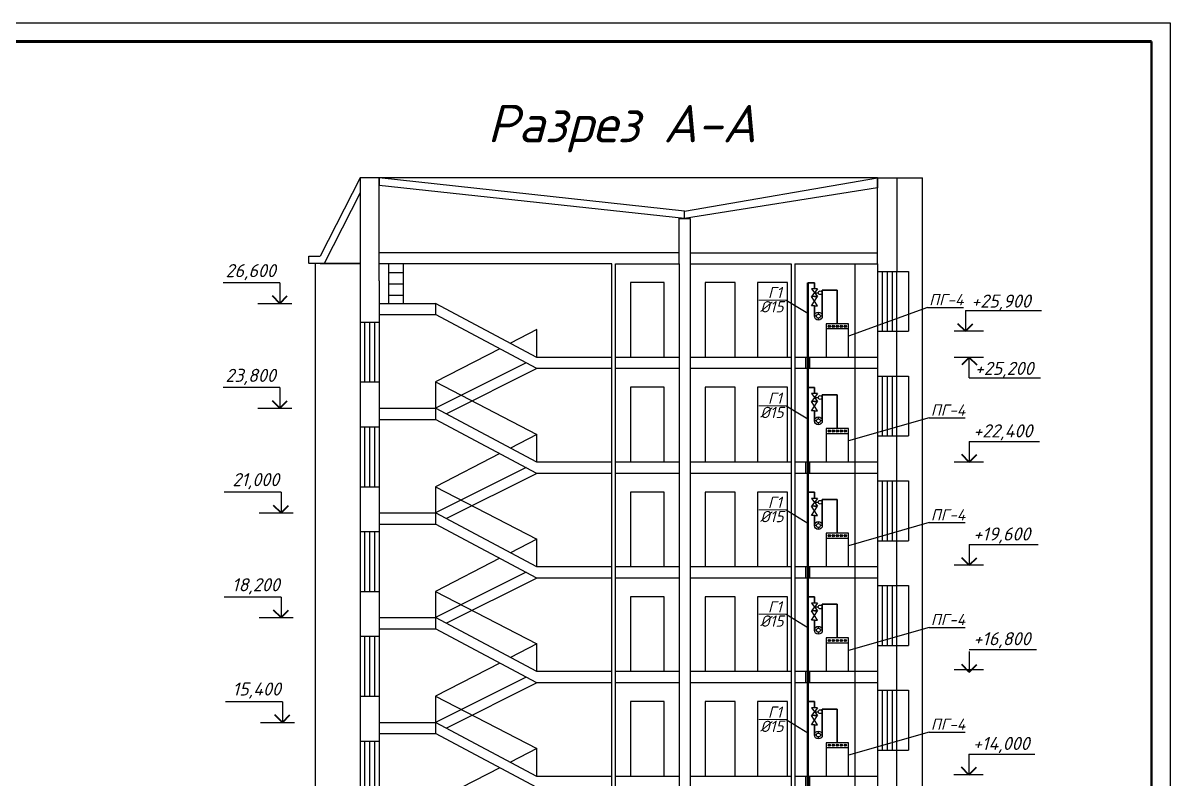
# Model space of a CAD drawing. Header units: millimetres. Extents: x -710977 to 10671, y -929782 to 89628.
# Drawn here: x 1380.8 to 1687.5, y 4660.6 to 4862.8 of the extents above; entities that cross this region are included whole.
import ezdxf

# ---------------------------------------------------------------- set-up
doc = ezdxf.new("R2010")
doc.units = ezdxf.units.MM
doc.header["$LTSCALE"] = 0.4
for name, color, linetype, lineweight in [('A-WALL', 113, 'Continuous', 9), ('I-WALL', 2, 'Continuous', 9), ('здания', 7, 'Continuous', 25), ('Надписи', 7, 'Continuous', 20), ('основной', 7, 'Continuous', 60)]:
    doc.layers.add(name, color=color, linetype=linetype, lineweight=lineweight)
for name, color, linetype in [('VPORTS', 7, 'Continuous'), ('А1', 7, 'Continuous'), ('аксонометрия', 84, 'Continuous'), ('кварталыИнфо', 7, 'Continuous'), ('оси', 255, 'Continuous'), ('СхемаГидравлика', 7, 'Continuous')]:
    doc.layers.add(name, color=color, linetype=linetype)
doc.styles.add('Zhenka', font='isocpeur.ttf', dxfattribs={"height": 400})
doc.styles.add('текстовый', font='isocpeui.ttf', dxfattribs={"height": 5})

# ---------------------------------------------------------------- blocks, each defined once
blk = doc.blocks.new('*U28')
at = {"layer": 'VPORTS', "ltscale": 0.2}
for p, q in [((-0.5, -1.5), (-0.5, 1.5)), ((0.5, 1.5), (0.5, -1.5))]:
    blk.add_line(p, q, dxfattribs=at)
blk = doc.blocks.new('*U29')
at = {"layer": 'VPORTS', "color": 0, "linetype": 'ByBlock', "lineweight": -2, "transparency": 16777216}
for p in [(0, 224), (0, 196), (0, 168), (0, 140), (0, 112), (0, 84), (0, 56), (0, 28), (0, 0)]:
    blk.add_blockref('*U28', p, dxfattribs=at)

msp = doc.modelspace()

# ---------------------------------------------------------------- hatches: boundary and pattern name
at = {"layer": 'аксонометрия', "lineweight": 25}
for points in [[(1596.717, 4781.697, 1), (1596.117, 4781.697, 1)], [(1597.789, 4781.697, 1), (1597.189, 4781.697, 1)], [(1598.861, 4781.697, 1), (1598.261, 4781.697, 1)], [(1599.933, 4781.697, 1), (1599.333, 4781.697, 1)], [(1601.005, 4781.697, 1), (1600.405, 4781.697, 1)], [(1596.717, 4753.697, 1), (1596.117, 4753.697, 1)], [(1597.789, 4753.697, 1), (1597.189, 4753.697, 1)], [(1598.861, 4753.697, 1), (1598.261, 4753.697, 1)], [(1599.933, 4753.697, 1), (1599.333, 4753.697, 1)], [(1601.005, 4753.697, 1), (1600.405, 4753.697, 1)], [(1596.717, 4725.697, 1), (1596.117, 4725.697, 1)], [(1597.789, 4725.697, 1), (1597.189, 4725.697, 1)], [(1598.861, 4725.697, 1), (1598.261, 4725.697, 1)], [(1599.933, 4725.697, 1), (1599.333, 4725.697, 1)], [(1601.005, 4725.697, 1), (1600.405, 4725.697, 1)], [(1596.717, 4697.697, 1), (1596.117, 4697.697, 1)], [(1597.789, 4697.697, 1), (1597.189, 4697.697, 1)], [(1598.861, 4697.697, 1), (1598.261, 4697.697, 1)], [(1599.933, 4697.697, 1), (1599.333, 4697.697, 1)], [(1601.005, 4697.697, 1), (1600.405, 4697.697, 1)], [(1596.717, 4669.697, 1), (1596.117, 4669.697, 1)], [(1597.789, 4669.697, 1), (1597.189, 4669.697, 1)], [(1598.861, 4669.697, 1), (1598.261, 4669.697, 1)], [(1599.933, 4669.697, 1), (1599.333, 4669.697, 1)], [(1601.005, 4669.697, 1), (1600.405, 4669.697, 1)]]:
    msp.add_hatch(color=7, dxfattribs=at).paths.add_polyline_path(points)

# ---------------------------------------------------------------- linework, layer by layer
at = {"color": 7, "lineweight": 25}
for p, q in [((1557.744, 4810.475), (1476.044, 4819.372)), ((1478.607, 4787.806), (1478.607, 4798.372)), ((1482.607, 4787.806), (1482.607, 4798.372)), ((1482.607, 4795.951), (1478.607, 4795.951)), ((1609.344, 4796.372), (1617.583, 4796.372)), ((1610.583, 4796.372), (1610.583, 4780.372)), ((1611.894, 4796.372), (1611.894, 4780.372)), ((1613.205, 4796.372), (1613.205, 4780.372)), ((1449.501, 4793.309), (1434.31, 4793.309)), ((1449.501, 4793.309), (1449.501, 4787.806)), ((1482.607, 4792.951), (1478.607, 4792.951)), ((1482.607, 4789.951), (1478.607, 4789.951)), ((1443.62, 4787.806), (1452.732, 4787.806)), ((1632.824, 4785.875), (1653.194, 4785.875)), ((1632.824, 4785.875), (1632.824, 4780.372)), ((1470.944, 4782.806), (1476.044, 4782.806)), ((1472.183, 4782.806), (1472.183, 4766.806)), ((1473.494, 4782.806), (1473.494, 4766.806)), ((1474.805, 4782.806), (1474.805, 4766.806)), ((1609.344, 4780.372), (1617.583, 4780.372)), ((1637.694, 4780.372), (1629.806, 4780.372)), ((1637.694, 4773.372), (1629.806, 4773.372)), ((1633.853, 4767.868), (1633.853, 4773.372)), ((1470.944, 4766.806), (1476.044, 4766.806)), ((1609.344, 4768.372), (1617.583, 4768.372)), ((1610.583, 4768.372), (1610.583, 4752.372)), ((1611.894, 4768.372), (1611.894, 4752.372)), ((1613.205, 4768.372), (1613.205, 4752.372)), ((1633.853, 4767.868), (1652.918, 4767.868)), ((1449.501, 4765.309), (1434.31, 4765.309)), ((1449.501, 4765.309), (1449.501, 4759.806)), ((1443.62, 4759.806), (1452.732, 4759.806)), ((1470.944, 4754.806), (1476.044, 4754.806)), ((1472.183, 4754.806), (1472.183, 4738.806)), ((1473.494, 4754.806), (1473.494, 4738.806)), ((1474.805, 4754.806), (1474.805, 4738.806)), ((1609.344, 4752.372), (1617.583, 4752.372)), ((1633.853, 4750.875), (1652.657, 4750.875)), ((1633.853, 4750.875), (1633.853, 4745.372)), ((1637.694, 4745.372), (1629.806, 4745.372)), ((1609.344, 4740.372), (1617.583, 4740.372)), ((1610.583, 4740.372), (1610.583, 4724.372)), ((1611.894, 4740.372), (1611.894, 4724.372)), ((1613.205, 4740.372), (1613.205, 4724.372)), ((1449.84, 4737.309), (1434.65, 4737.309)), ((1449.84, 4737.309), (1449.84, 4731.806)), ((1470.944, 4738.806), (1476.044, 4738.806)), ((1443.959, 4731.806), (1453.071, 4731.806)), ((1470.944, 4726.806), (1476.044, 4726.806)), ((1472.183, 4726.806), (1472.183, 4710.806)), ((1473.494, 4726.806), (1473.494, 4710.806)), ((1474.805, 4726.806), (1474.805, 4710.806)), ((1609.344, 4724.372), (1617.583, 4724.372)), ((1633.853, 4723.309), (1652.234, 4723.309)), ((1633.853, 4723.309), (1633.853, 4717.806)), ((1637.694, 4717.806), (1629.806, 4717.806)), ((1609.344, 4712.372), (1617.583, 4712.372)), ((1610.583, 4712.372), (1610.583, 4696.372)), ((1611.894, 4712.372), (1611.894, 4696.372)), ((1613.205, 4712.372), (1613.205, 4696.372)), ((1449.84, 4709.309), (1434.65, 4709.309)), ((1449.84, 4709.309), (1449.84, 4703.806)), ((1470.944, 4710.806), (1476.044, 4710.806)), ((1443.959, 4703.806), (1453.071, 4703.806)), ((1470.944, 4698.806), (1476.044, 4698.806)), ((1470.944, 4698.806), (1476.044, 4698.806)), ((1472.183, 4698.806), (1472.183, 4682.806)), ((1473.494, 4698.806), (1473.494, 4682.806)), ((1474.805, 4698.806), (1474.805, 4682.806)), ((1609.344, 4696.372), (1617.583, 4696.372)), ((1633.853, 4695.309), (1651.804, 4695.309)), ((1633.853, 4694.763), (1633.853, 4689.26)), ((1637.694, 4689.806), (1629.806, 4689.806)), ((1609.344, 4684.372), (1617.583, 4684.372)), ((1610.583, 4684.372), (1610.583, 4668.372)), ((1611.894, 4684.372), (1611.894, 4668.372)), ((1613.205, 4684.372), (1613.205, 4668.372)), ((1450.18, 4681.309), (1434.989, 4681.309)), ((1450.18, 4681.309), (1450.18, 4675.806)), ((1470.944, 4682.806), (1476.044, 4682.806)), ((1444.299, 4675.806), (1453.411, 4675.806)), ((1470.944, 4670.806), (1476.044, 4670.806)), ((1472.183, 4670.806), (1472.183, 4654.806)), ((1473.494, 4670.806), (1473.494, 4654.806)), ((1474.805, 4670.806), (1474.805, 4654.806)), ((1609.344, 4668.372), (1617.583, 4668.372)), ((1633.75, 4667.309), (1651.375, 4667.309)), ((1633.75, 4667.309), (1633.75, 4661.806)), ((1637.591, 4661.806), (1629.703, 4661.806))]:
    msp.add_line(p, q, dxfattribs=at)
at = {"color": 7, "lineweight": 35}
for p, q in [((1592.461, 4793.348), (1590.652, 4793.348)), ((1592.461, 4791.692), (1592.461, 4793.348)), ((1594.56, 4784.422), (1594.561, 4791.372)), ((1598.561, 4791.372), (1594.561, 4791.372)), ((1598.561, 4782.372), (1598.561, 4791.372)), ((1592.461, 4788.37), (1592.461, 4788.372)), ((1592.461, 4788.37), (1592.461, 4788.372)), ((1592.461, 4784.422), (1592.461, 4787.122)), ((1592.461, 4765.348), (1590.652, 4765.348)), ((1592.461, 4763.692), (1592.461, 4765.348)), ((1594.56, 4756.422), (1594.561, 4763.372)), ((1598.561, 4763.372), (1594.561, 4763.372)), ((1598.561, 4754.372), (1598.561, 4763.372)), ((1592.461, 4760.37), (1592.461, 4760.372)), ((1592.461, 4760.37), (1592.461, 4760.372)), ((1592.461, 4756.422), (1592.461, 4759.122)), ((1592.461, 4737.348), (1590.652, 4737.348)), ((1592.461, 4735.692), (1592.461, 4737.348)), ((1594.56, 4728.422), (1594.561, 4735.372)), ((1598.561, 4735.372), (1594.561, 4735.372)), ((1598.561, 4726.372), (1598.561, 4735.372)), ((1592.461, 4732.37), (1592.461, 4732.372)), ((1592.461, 4732.37), (1592.461, 4732.372)), ((1592.461, 4728.422), (1592.461, 4731.122)), ((1592.461, 4709.348), (1590.652, 4709.348)), ((1592.461, 4707.692), (1592.461, 4709.348)), ((1594.56, 4700.422), (1594.561, 4707.372)), ((1598.561, 4707.372), (1594.561, 4707.372)), ((1598.561, 4698.372), (1598.561, 4707.372)), ((1592.461, 4704.37), (1592.461, 4704.372)), ((1592.461, 4704.37), (1592.461, 4704.372)), ((1592.461, 4700.422), (1592.461, 4703.122)), ((1592.461, 4681.348), (1590.652, 4681.348)), ((1592.461, 4679.692), (1592.461, 4681.348)), ((1594.56, 4672.422), (1594.561, 4679.372)), ((1598.561, 4679.372), (1594.561, 4679.372)), ((1598.561, 4670.372), (1598.561, 4679.372)), ((1592.461, 4676.37), (1592.461, 4676.372)), ((1592.461, 4676.37), (1592.461, 4676.372)), ((1592.461, 4672.422), (1592.461, 4675.122))]:
    msp.add_line(p, q, dxfattribs=at)
at = {"color": 7, "lineweight": 20}
for p, q in [((1577.544, 4788.714), (1584.902, 4788.714)), ((1577.544, 4788.714, 1), (1584.902, 4788.714, 1)), ((1577.544, 4788.714, 2), (1584.902, 4788.714, 2)), ((1577.544, 4788.714, 3), (1584.902, 4788.714, 3)), ((1577.544, 4788.714, 4), (1584.902, 4788.714, 4)), ((1577.544, 4788.714, 5), (1584.902, 4788.714, 5)), ((1577.544, 4788.714, 6), (1584.902, 4788.714, 6)), ((1577.544, 4788.714, 7), (1584.902, 4788.714, 7)), ((1577.544, 4788.714, 8), (1584.902, 4788.714, 8)), ((1577.544, 4788.714, 9), (1584.902, 4788.714, 9)), ((1577.544, 4760.455), (1584.902, 4760.455)), ((1577.544, 4760.455, 1), (1584.902, 4760.455, 1)), ((1577.544, 4760.455, 2), (1584.902, 4760.455, 2)), ((1577.544, 4760.455, 3), (1584.902, 4760.455, 3)), ((1577.544, 4760.455, 4), (1584.902, 4760.455, 4)), ((1577.544, 4760.455, 5), (1584.902, 4760.455, 5)), ((1577.544, 4760.455, 6), (1584.902, 4760.455, 6)), ((1577.544, 4760.455, 7), (1584.902, 4760.455, 7)), ((1577.544, 4760.455, 8), (1584.902, 4760.455, 8)), ((1577.544, 4760.455, 9), (1584.902, 4760.455, 9)), ((1577.544, 4732.614), (1584.902, 4732.614)), ((1577.544, 4732.614, 1), (1584.902, 4732.614, 1)), ((1577.544, 4732.614, 2), (1584.902, 4732.614, 2)), ((1577.544, 4732.614, 3), (1584.902, 4732.614, 3)), ((1577.544, 4732.614, 4), (1584.902, 4732.614, 4)), ((1577.544, 4732.614, 5), (1584.902, 4732.614, 5)), ((1577.544, 4732.614, 6), (1584.902, 4732.614, 6)), ((1577.544, 4732.614, 7), (1584.902, 4732.614, 7)), ((1577.544, 4732.614, 8), (1584.902, 4732.614, 8)), ((1577.544, 4732.614, 9), (1584.902, 4732.614, 9)), ((1577.544, 4704.684), (1584.902, 4704.684)), ((1577.544, 4704.684, 1), (1584.902, 4704.684, 1)), ((1577.544, 4704.684, 2), (1584.902, 4704.684, 2)), ((1577.544, 4704.684, 3), (1584.902, 4704.684, 3)), ((1577.544, 4704.684, 4), (1584.902, 4704.684, 4)), ((1577.544, 4704.684, 5), (1584.902, 4704.684, 5)), ((1577.544, 4704.684, 6), (1584.902, 4704.684, 6)), ((1577.544, 4704.684, 7), (1584.902, 4704.684, 7)), ((1577.544, 4704.684, 8), (1584.902, 4704.684, 8)), ((1577.544, 4704.684, 9), (1584.902, 4704.684, 9)), ((1577.544, 4676.535), (1584.902, 4676.535)), ((1577.544, 4676.535, 1), (1584.902, 4676.535, 1)), ((1577.544, 4676.535, 2), (1584.902, 4676.535, 2)), ((1577.544, 4676.535, 3), (1584.902, 4676.535, 3)), ((1577.544, 4676.535, 4), (1584.902, 4676.535, 4)), ((1577.544, 4676.535, 5), (1584.902, 4676.535, 5)), ((1577.544, 4676.535, 6), (1584.902, 4676.535, 6)), ((1577.544, 4676.535, 7), (1584.902, 4676.535, 7)), ((1577.544, 4676.535, 8), (1584.902, 4676.535, 8)), ((1577.544, 4676.535, 9), (1584.902, 4676.535, 9))]:
    msp.add_line(p, q, dxfattribs=at)
for p, q in [((1622.652, 4786.71), (1601.561, 4779.025)), ((1622.652, 4786.71), (1632.269, 4786.71)), ((1623.115, 4757.2), (1601.561, 4751.025)), ((1623.115, 4757.2), (1632.732, 4757.2)), ((1623.115, 4729.2), (1601.561, 4723.025)), ((1623.115, 4729.2), (1632.732, 4729.2)), ((1623.115, 4701.2), (1601.561, 4695.025)), ((1623.115, 4701.2), (1632.732, 4701.2)), ((1623.115, 4673.2), (1601.561, 4667.025)), ((1623.115, 4673.2), (1632.732, 4673.2))]:
    msp.add_line(p, q)
at = {"layer": 'A-WALL', "lineweight": 25}
for p, q in [((1476.044, 4821.372), (1470.944, 4821.372)), ((1470.944, 4821.372), (1470.944, 4793.806)), ((1470.944, 4821.372), (1470.944, 4817.372)), ((1476.044, 4801.372), (1476.044, 4821.372)), ((1476.044, 4821.372), (1476.044, 4819.372)), ((1609.344, 4798.372), (1609.344, 4821.372)), ((1609.344, 4821.372), (1621.344, 4821.372)), ((1609.344, 4821.372), (1609.344, 4818.747)), ((1614.444, 4821.372), (1614.444, 4796.372)), ((1621.344, 4511.806), (1621.344, 4821.372)), ((1556.244, 4798.372), (1556.244, 4810.475)), ((1556.244, 4810.475), (1559.244, 4810.475)), ((1559.244, 4810.475), (1559.244, 4798.372)), ((1556.244, 4801.372), (1476.044, 4801.372)), ((1476.044, 4793.806), (1476.044, 4801.372)), ((1559.244, 4801.372), (1609.344, 4801.372)), ((1458.944, 4798.475), (1458.944, 4534.951)), ((1538.244, 4798.372), (1476.044, 4798.372)), ((1539.244, 4798.372), (1556.244, 4798.372)), ((1556.244, 4798.372), (1556.244, 4511.806)), ((1559.244, 4798.372), (1559.244, 4511.806)), ((1559.244, 4798.372), (1586.244, 4798.372)), ((1587.244, 4798.372), (1609.344, 4798.372)), ((1609.344, 4798.372), (1609.344, 4481.63)), ((1470.944, 4793.806), (1470.944, 4481.63)), ((1476.044, 4793.806), (1476.044, 4481.63)), ((1476.044, 4787.806), (1491.144, 4787.806)), ((1491.144, 4787.806), (1491.144, 4784.806)), ((1476.044, 4784.806), (1491.144, 4784.806)), ((1614.444, 4768.372), (1614.444, 4780.372)), ((1538.244, 4773.372), (1518.244, 4773.372)), ((1556.244, 4773.372), (1539.244, 4773.372)), ((1586.244, 4773.372), (1559.244, 4773.372)), ((1609.344, 4773.372), (1587.244, 4773.372)), ((1538.244, 4770.372), (1518.244, 4770.372)), ((1556.244, 4770.372), (1539.244, 4770.372)), ((1586.244, 4770.372), (1559.244, 4770.372)), ((1609.344, 4770.372), (1587.244, 4770.372)), ((1476.044, 4759.806), (1491.144, 4759.806)), ((1476.044, 4756.806), (1491.144, 4756.806)), ((1614.444, 4740.372), (1614.444, 4752.372)), ((1538.244, 4745.372), (1518.244, 4745.372)), ((1556.244, 4745.372), (1539.244, 4745.372)), ((1586.244, 4745.372), (1559.244, 4745.372)), ((1609.344, 4745.372), (1587.244, 4745.372)), ((1538.244, 4742.372), (1518.244, 4742.372)), ((1556.244, 4742.372), (1539.244, 4742.372)), ((1586.244, 4742.372), (1559.244, 4742.372)), ((1609.344, 4742.372), (1587.244, 4742.372)), ((1476.044, 4731.806), (1491.144, 4731.806)), ((1476.044, 4728.806), (1491.144, 4728.806)), ((1614.444, 4712.372), (1614.444, 4724.372)), ((1538.244, 4717.372), (1518.244, 4717.372)), ((1556.244, 4717.372), (1539.244, 4717.372)), ((1586.244, 4717.372), (1559.244, 4717.372)), ((1609.344, 4717.372), (1587.244, 4717.372)), ((1538.244, 4714.372), (1518.244, 4714.372)), ((1556.244, 4714.372), (1539.244, 4714.372)), ((1586.244, 4714.372), (1559.244, 4714.372)), ((1609.344, 4714.372), (1587.244, 4714.372)), ((1476.044, 4703.806), (1491.144, 4703.806)), ((1476.044, 4700.806), (1491.144, 4700.806)), ((1614.444, 4684.372), (1614.444, 4696.372)), ((1538.244, 4689.372), (1518.244, 4689.372)), ((1556.244, 4689.372), (1539.244, 4689.372)), ((1586.244, 4689.372), (1559.244, 4689.372)), ((1609.344, 4689.372), (1587.244, 4689.372)), ((1538.244, 4686.372), (1518.244, 4686.372)), ((1556.244, 4686.372), (1539.244, 4686.372)), ((1586.244, 4686.372), (1559.244, 4686.372)), ((1609.344, 4686.372), (1587.244, 4686.372)), ((1476.044, 4675.806), (1491.144, 4675.806)), ((1476.044, 4672.806), (1491.144, 4672.806)), ((1614.444, 4656.372), (1614.444, 4668.372)), ((1538.244, 4661.372), (1518.244, 4661.372)), ((1556.244, 4661.372), (1539.244, 4661.372)), ((1586.244, 4661.372), (1559.244, 4661.372)), ((1609.344, 4661.372), (1587.244, 4661.372))]:
    msp.add_line(p, q, dxfattribs=at)
at = {"layer": 'I-WALL', "lineweight": 25}
for p, q in [((1538.244, 4518.806), (1538.244, 4798.372)), ((1539.244, 4518.806), (1539.244, 4798.372)), ((1586.244, 4798.372), (1586.244, 4521.806)), ((1587.244, 4798.372), (1587.244, 4521.806))]:
    msp.add_line(p, q, dxfattribs=at)
at = {"layer": 'VPORTS', "ltscale": 0.2}
for p, q in [((1557.744, 4812.475), (1609.344, 4821.372)), ((1557.744, 4810.475), (1557.744, 4812.475)), ((1470.944, 4798.475), (1458.944, 4798.475)), ((1603.244, 4798.372), (1603.244, 4521.806)), ((1552.244, 4793.372), (1543.244, 4793.372)), ((1543.244, 4793.372), (1543.244, 4773.372)), ((1552.244, 4773.372), (1552.244, 4793.372)), ((1571.244, 4793.372), (1563.244, 4793.372)), ((1563.244, 4793.372), (1563.244, 4773.372)), ((1571.244, 4773.372), (1571.244, 4793.372)), ((1585.244, 4793.372), (1577.244, 4793.372)), ((1577.244, 4793.372), (1577.244, 4773.372)), ((1585.244, 4773.372), (1585.244, 4793.372)), ((1552.244, 4765.372), (1543.244, 4765.372)), ((1543.244, 4765.372), (1543.244, 4745.372)), ((1552.244, 4745.372), (1552.244, 4765.372)), ((1571.244, 4765.372), (1563.244, 4765.372)), ((1563.244, 4765.372), (1563.244, 4745.372)), ((1571.244, 4745.372), (1571.244, 4765.372)), ((1585.244, 4765.372), (1577.244, 4765.372)), ((1577.244, 4765.372), (1577.244, 4745.372)), ((1585.244, 4745.372), (1585.244, 4765.372)), ((1552.244, 4737.372), (1543.244, 4737.372)), ((1543.244, 4737.372), (1543.244, 4717.372)), ((1552.244, 4717.372), (1552.244, 4737.372)), ((1571.244, 4737.372), (1563.244, 4737.372)), ((1563.244, 4737.372), (1563.244, 4717.372)), ((1571.244, 4717.372), (1571.244, 4737.372)), ((1585.244, 4737.372), (1577.244, 4737.372)), ((1577.244, 4737.372), (1577.244, 4717.372)), ((1585.244, 4717.372), (1585.244, 4737.372)), ((1552.244, 4709.372), (1543.244, 4709.372)), ((1543.244, 4709.372), (1543.244, 4689.372)), ((1552.244, 4689.372), (1552.244, 4709.372)), ((1571.244, 4709.372), (1563.244, 4709.372)), ((1563.244, 4709.372), (1563.244, 4689.372)), ((1571.244, 4689.372), (1571.244, 4709.372)), ((1585.244, 4709.372), (1577.244, 4709.372)), ((1577.244, 4709.372), (1577.244, 4689.372)), ((1585.244, 4689.372), (1585.244, 4709.372)), ((1552.244, 4681.372), (1543.244, 4681.372)), ((1543.244, 4681.372), (1543.244, 4661.372)), ((1552.244, 4661.372), (1552.244, 4681.372)), ((1571.244, 4681.372), (1563.244, 4681.372)), ((1563.244, 4681.372), (1563.244, 4661.372)), ((1571.244, 4661.372), (1571.244, 4681.372)), ((1585.244, 4681.372), (1577.244, 4681.372)), ((1577.244, 4681.372), (1577.244, 4661.372)), ((1585.244, 4661.372), (1585.244, 4681.372))]:
    msp.add_line(p, q, dxfattribs=at)
at = {"layer": 'А1'}
for p, q in [((846.544, 4862.791), (1687.544, 4862.791)), ((1687.544, 4862.791), (1687.544, 4268.791))]:
    msp.add_line(p, q, dxfattribs=at)
at = {"layer": 'А1', "color": 0, "lineweight": 50}
msp.add_line((1682.544, 4857.791), (1682.544, 4273.791), dxfattribs=at)
at = {"layer": 'аксонометрия', "color": 7, "lineweight": 50}
for q in [(1590.652, 4793.348), (1590.652, 4765.348)]:
    msp.add_line((1590.652, 4541.782), q, dxfattribs=at)
at = {"layer": 'аксонометрия', "color": 7, "lineweight": 25}
for p, q in [((1592.461, 4791.692), (1591.675, 4791.692)), ((1593.248, 4791.692), (1591.675, 4789.62)), ((1591.675, 4791.692), (1593.248, 4789.62)), ((1593.248, 4791.692), (1592.461, 4791.692)), ((1592.461, 4789.62), (1591.675, 4789.62)), ((1593.248, 4787.122), (1591.675, 4789.62)), ((1591.675, 4787.122), (1593.248, 4789.62)), ((1592.461, 4789.62), (1591.675, 4789.62)), ((1592.461, 4790.656), (1593.461, 4790.656)), ((1592.461, 4789.62), (1593.248, 4789.62)), ((1593.248, 4789.62), (1592.461, 4789.62)), ((1592.461, 4787.122), (1591.675, 4787.122)), ((1592.461, 4787.122), (1593.248, 4787.122)), ((1593.51, 4784.943), (1593.51, 4785.472)), ((1592.989, 4784.422), (1592.46, 4784.422)), ((1593.51, 4783.372), (1593.51, 4783.9)), ((1594.56, 4784.422), (1594.031, 4784.422)), ((1601.561, 4782.372), (1595.561, 4782.372)), ((1595.561, 4782.372), (1595.561, 4773.372)), ((1601.561, 4773.372), (1601.561, 4782.372)), ((1601.561, 4780.979), (1595.561, 4780.979)), ((1592.461, 4763.692), (1591.675, 4763.692)), ((1593.248, 4763.692), (1591.675, 4761.62)), ((1591.675, 4763.692), (1593.248, 4761.62)), ((1593.248, 4763.692), (1592.461, 4763.692)), ((1592.461, 4761.62), (1591.675, 4761.62)), ((1593.248, 4759.122), (1591.675, 4761.62)), ((1591.675, 4759.122), (1593.248, 4761.62)), ((1592.461, 4761.62), (1591.675, 4761.62)), ((1592.461, 4762.656), (1593.461, 4762.656)), ((1592.461, 4761.62), (1593.248, 4761.62)), ((1593.248, 4761.62), (1592.461, 4761.62)), ((1592.461, 4759.122), (1591.675, 4759.122)), ((1592.461, 4759.122), (1593.248, 4759.122)), ((1593.51, 4756.943), (1593.51, 4757.472)), ((1592.989, 4756.422), (1592.46, 4756.422)), ((1593.51, 4755.372), (1593.51, 4755.9)), ((1594.56, 4756.422), (1594.031, 4756.422)), ((1601.561, 4754.372), (1595.561, 4754.372)), ((1595.561, 4754.372), (1595.561, 4745.372)), ((1601.561, 4745.372), (1601.561, 4754.372)), ((1601.561, 4752.979), (1595.561, 4752.979)), ((1592.461, 4735.692), (1591.675, 4735.692)), ((1593.248, 4735.692), (1591.675, 4733.62)), ((1591.675, 4735.692), (1593.248, 4733.62)), ((1592.461, 4733.62), (1591.675, 4733.62)), ((1593.248, 4731.122), (1591.675, 4733.62)), ((1591.675, 4731.122), (1593.248, 4733.62)), ((1592.461, 4733.62), (1591.675, 4733.62)), ((1593.248, 4735.692), (1592.461, 4735.692)), ((1592.461, 4734.656), (1593.461, 4734.656)), ((1592.461, 4733.62), (1593.248, 4733.62)), ((1593.248, 4733.62), (1592.461, 4733.62)), ((1592.461, 4731.122), (1591.675, 4731.122)), ((1592.461, 4731.122), (1593.248, 4731.122)), ((1592.989, 4728.422), (1592.46, 4728.422)), ((1593.51, 4728.943), (1593.51, 4729.472)), ((1593.51, 4727.372), (1593.51, 4727.9)), ((1594.56, 4728.422), (1594.031, 4728.422)), ((1601.561, 4726.372), (1595.561, 4726.372)), ((1595.561, 4726.372), (1595.561, 4717.372)), ((1601.561, 4724.979), (1595.561, 4724.979)), ((1601.561, 4717.372), (1601.561, 4726.372)), ((1592.461, 4707.692), (1591.675, 4707.692)), ((1593.248, 4707.692), (1591.675, 4705.62)), ((1591.675, 4707.692), (1593.248, 4705.62)), ((1592.461, 4705.62), (1591.675, 4705.62)), ((1593.248, 4703.122), (1591.675, 4705.62)), ((1591.675, 4703.122), (1593.248, 4705.62)), ((1592.461, 4705.62), (1591.675, 4705.62)), ((1593.248, 4707.692), (1592.461, 4707.692)), ((1592.461, 4706.656), (1593.461, 4706.656)), ((1592.461, 4705.62), (1593.248, 4705.62)), ((1593.248, 4705.62), (1592.461, 4705.62)), ((1592.461, 4703.122), (1591.675, 4703.122)), ((1592.461, 4703.122), (1593.248, 4703.122)), ((1592.989, 4700.422), (1592.46, 4700.422)), ((1593.51, 4700.943), (1593.51, 4701.472)), ((1593.51, 4699.372), (1593.51, 4699.9)), ((1594.56, 4700.422), (1594.031, 4700.422)), ((1601.561, 4698.372), (1595.561, 4698.372)), ((1595.561, 4698.372), (1595.561, 4689.372)), ((1601.561, 4696.979), (1595.561, 4696.979)), ((1601.561, 4689.372), (1601.561, 4698.372)), ((1592.461, 4679.692), (1591.675, 4679.692)), ((1593.248, 4679.692), (1591.675, 4677.62)), ((1591.675, 4679.692), (1593.248, 4677.62)), ((1593.248, 4679.692), (1592.461, 4679.692)), ((1592.461, 4678.656), (1593.461, 4678.656)), ((1592.461, 4677.62), (1591.675, 4677.62)), ((1593.248, 4675.122), (1591.675, 4677.62)), ((1591.675, 4675.122), (1593.248, 4677.62)), ((1592.461, 4677.62), (1591.675, 4677.62)), ((1592.461, 4675.122), (1591.675, 4675.122)), ((1592.461, 4677.62), (1593.248, 4677.62)), ((1593.248, 4677.62), (1592.461, 4677.62)), ((1592.461, 4675.122), (1593.248, 4675.122)), ((1592.989, 4672.422), (1592.46, 4672.422)), ((1593.51, 4672.943), (1593.51, 4673.472)), ((1593.51, 4671.372), (1593.51, 4671.9)), ((1594.56, 4672.422), (1594.031, 4672.422)), ((1601.561, 4670.372), (1595.561, 4670.372)), ((1595.561, 4670.372), (1595.561, 4661.372)), ((1601.561, 4668.979), (1595.561, 4668.979)), ((1601.561, 4661.372), (1601.561, 4670.372))]:
    msp.add_line(p, q, dxfattribs=at)
for centre, radius in [((1593.961, 4790.656), 0.5), ((1593.51, 4784.422), 1.05), ((1593.51, 4784.422), 0.521), ((1596.417, 4781.697), 0.3), ((1597.489, 4781.697), 0.3), ((1598.561, 4781.697), 0.3), ((1599.633, 4781.697), 0.3), ((1600.705, 4781.697), 0.3), ((1593.961, 4762.656), 0.5), ((1593.51, 4756.422), 1.05), ((1593.51, 4756.422), 0.521), ((1596.417, 4753.697), 0.3), ((1597.489, 4753.697), 0.3), ((1598.561, 4753.697), 0.3), ((1599.633, 4753.697), 0.3), ((1600.705, 4753.697), 0.3), ((1593.961, 4734.656), 0.5), ((1593.51, 4728.422), 1.05), ((1593.51, 4728.422), 0.521), ((1596.417, 4725.697), 0.3), ((1597.489, 4725.697), 0.3), ((1598.561, 4725.697), 0.3), ((1599.633, 4725.697), 0.3), ((1600.705, 4725.697), 0.3), ((1593.961, 4706.656), 0.5), ((1593.51, 4700.422), 1.05), ((1593.51, 4700.422), 0.521), ((1596.417, 4697.697), 0.3), ((1597.489, 4697.697), 0.3), ((1598.561, 4697.697), 0.3), ((1599.633, 4697.697), 0.3), ((1600.705, 4697.697), 0.3), ((1593.961, 4678.656), 0.5), ((1593.51, 4672.422), 1.05), ((1593.51, 4672.422), 0.521), ((1596.417, 4669.697), 0.3), ((1597.489, 4669.697), 0.3), ((1598.561, 4669.697), 0.3), ((1599.633, 4669.697), 0.3), ((1600.705, 4669.697), 0.3)]:
    msp.add_circle(centre, radius, dxfattribs=at)
at = {"layer": 'кварталыИнфо', "ltscale": 0.12}
for p, q in [((1584.902, 4788.714), (1590.652, 4785.188)), ((1584.902, 4788.714, 1), (1590.652, 4785.188, 1)), ((1584.902, 4788.714, 2), (1590.652, 4785.188, 2)), ((1584.902, 4788.714, 3), (1590.652, 4785.188, 3)), ((1584.902, 4788.714, 4), (1590.652, 4785.188, 4)), ((1584.902, 4788.714, 5), (1590.652, 4785.188, 5)), ((1584.902, 4788.714, 6), (1590.652, 4785.188, 6)), ((1584.902, 4788.714, 7), (1590.652, 4785.188, 7)), ((1584.902, 4788.714, 8), (1590.652, 4785.188, 8)), ((1584.902, 4788.714, 9), (1590.652, 4785.188, 9)), ((1584.902, 4760.455), (1590.652, 4756.929)), ((1584.902, 4760.455, 1), (1590.652, 4756.929, 1)), ((1584.902, 4760.455, 2), (1590.652, 4756.929, 2)), ((1584.902, 4760.455, 3), (1590.652, 4756.929, 3)), ((1584.902, 4760.455, 4), (1590.652, 4756.929, 4)), ((1584.902, 4760.455, 5), (1590.652, 4756.929, 5)), ((1584.902, 4760.455, 6), (1590.652, 4756.929, 6)), ((1584.902, 4760.455, 7), (1590.652, 4756.929, 7)), ((1584.902, 4760.455, 8), (1590.652, 4756.929, 8)), ((1584.902, 4760.455, 9), (1590.652, 4756.929, 9)), ((1584.902, 4732.614), (1590.652, 4729.088)), ((1584.902, 4732.614, 1), (1590.652, 4729.088, 1)), ((1584.902, 4732.614, 2), (1590.652, 4729.088, 2)), ((1584.902, 4732.614, 3), (1590.652, 4729.088, 3)), ((1584.902, 4732.614, 4), (1590.652, 4729.088, 4)), ((1584.902, 4732.614, 5), (1590.652, 4729.088, 5)), ((1584.902, 4732.614, 6), (1590.652, 4729.088, 6)), ((1584.902, 4732.614, 7), (1590.652, 4729.088, 7)), ((1584.902, 4732.614, 8), (1590.652, 4729.088, 8)), ((1584.902, 4732.614, 9), (1590.652, 4729.088, 9)), ((1584.902, 4704.684), (1590.652, 4701.157)), ((1584.902, 4704.684, 1), (1590.652, 4701.157, 1)), ((1584.902, 4704.684, 2), (1590.652, 4701.157, 2)), ((1584.902, 4704.684, 3), (1590.652, 4701.157, 3)), ((1584.902, 4704.684, 4), (1590.652, 4701.157, 4)), ((1584.902, 4704.684, 5), (1590.652, 4701.157, 5)), ((1584.902, 4704.684, 6), (1590.652, 4701.157, 6)), ((1584.902, 4704.684, 7), (1590.652, 4701.157, 7)), ((1584.902, 4704.684, 8), (1590.652, 4701.157, 8)), ((1584.902, 4704.684, 9), (1590.652, 4701.157, 9)), ((1584.902, 4676.535), (1590.652, 4673.009)), ((1584.902, 4676.535, 1), (1590.652, 4673.009, 1)), ((1584.902, 4676.535, 2), (1590.652, 4673.009, 2)), ((1584.902, 4676.535, 3), (1590.652, 4673.009, 3)), ((1584.902, 4676.535, 4), (1590.652, 4673.009, 4)), ((1584.902, 4676.535, 5), (1590.652, 4673.009, 5)), ((1584.902, 4676.535, 6), (1590.652, 4673.009, 6)), ((1584.902, 4676.535, 7), (1590.652, 4673.009, 7)), ((1584.902, 4676.535, 8), (1590.652, 4673.009, 8)), ((1584.902, 4676.535, 9), (1590.652, 4673.009, 9))]:
    msp.add_line(p, q, dxfattribs=at)
at = {"layer": 'Надписи', "color": 7, "linetype": 'ByBlock', "lineweight": 40, "ltscale": 0.2}
for p, q in [((1449.501, 4787.806), (1447.501, 4789.806)), ((1449.501, 4787.806), (1451.501, 4789.806)), ((1632.824, 4780.372), (1630.824, 4782.372)), ((1632.824, 4780.372), (1634.824, 4782.372)), ((1633.853, 4773.372), (1631.853, 4771.372)), ((1633.853, 4773.372), (1635.853, 4771.372)), ((1449.501, 4759.806), (1447.501, 4761.806)), ((1449.501, 4759.806), (1451.501, 4761.806)), ((1633.853, 4745.372), (1631.853, 4747.372)), ((1633.853, 4745.372), (1635.853, 4747.372)), ((1449.84, 4731.806), (1447.84, 4733.806)), ((1449.84, 4731.806), (1451.84, 4733.806)), ((1633.853, 4717.806), (1631.853, 4719.806)), ((1633.853, 4717.806), (1635.853, 4719.806)), ((1449.84, 4703.806), (1447.84, 4705.806)), ((1449.84, 4703.806), (1451.84, 4705.806)), ((1633.853, 4689.26), (1631.853, 4691.26)), ((1633.853, 4689.26), (1635.853, 4691.26)), ((1450.18, 4675.806), (1448.18, 4677.806)), ((1450.18, 4675.806), (1452.18, 4677.806)), ((1633.75, 4661.806), (1631.75, 4663.806)), ((1633.75, 4661.806), (1635.75, 4663.806))]:
    msp.add_line(p, q, dxfattribs=at)
at = {"layer": 'оси'}
for p, q in [((1470.944, 4821.372), (1460.297, 4800.475)), ((1557.744, 4812.475), (1476.044, 4821.372)), ((1609.344, 4821.372), (1476.044, 4821.372)), ((1470.944, 4817.372), (1461.316, 4798.475)), ((1457.297, 4798.475), (1457.297, 4800.475)), ((1457.297, 4800.475), (1460.297, 4800.475)), ((1460.297, 4798.475), (1457.376, 4798.475)), ((1459.278, 4798.475), (1459.272, 4798.465)), ((1460.297, 4798.475), (1461.316, 4798.475)), ((1470.944, 4798.475), (1460.944, 4798.475)), ((1461.316, 4798.475), (1470.944, 4798.475)), ((1518.244, 4773.372), (1491.144, 4787.806)), ((1518.244, 4770.372), (1491.144, 4784.806)), ((1518.244, 4780.806), (1511.159, 4777.146)), ((1518.244, 4773.372), (1518.244, 4780.806)), ((1508.299, 4775.668), (1491.144, 4766.806)), ((1515.34, 4771.918), (1491.144, 4759.806)), ((1518.244, 4770.372), (1494.093, 4758.282)), ((1491.144, 4766.806), (1518.244, 4752.806)), ((1491.144, 4766.806), (1491.144, 4756.806)), ((1518.244, 4745.372), (1491.144, 4759.806)), ((1518.244, 4742.372), (1491.144, 4756.806)), ((1518.244, 4752.806), (1511.159, 4749.146)), ((1518.244, 4745.372), (1518.244, 4752.806)), ((1508.299, 4747.668), (1491.144, 4738.806)), ((1515.34, 4743.918), (1491.144, 4731.806)), ((1518.244, 4742.372), (1494.093, 4730.282)), ((1491.144, 4738.806), (1518.244, 4724.806)), ((1491.144, 4738.806), (1491.144, 4728.806)), ((1518.244, 4717.372), (1491.144, 4731.806)), ((1518.244, 4714.372), (1491.144, 4728.806)), ((1518.244, 4724.806), (1511.159, 4721.146)), ((1518.244, 4717.372), (1518.244, 4724.806)), ((1508.299, 4719.668), (1491.144, 4710.806)), ((1515.34, 4715.918), (1491.144, 4703.806)), ((1518.244, 4714.372), (1494.093, 4702.282)), ((1491.144, 4710.806), (1518.244, 4696.806)), ((1491.144, 4710.806), (1491.144, 4700.806)), ((1518.244, 4689.372), (1491.144, 4703.806)), ((1518.244, 4686.372), (1491.144, 4700.806)), ((1518.244, 4696.806), (1511.159, 4693.146)), ((1518.244, 4689.372), (1518.244, 4696.806)), ((1508.299, 4691.668), (1491.144, 4682.806)), ((1515.34, 4687.918), (1491.144, 4675.806)), ((1518.244, 4686.372), (1494.093, 4674.282)), ((1491.144, 4682.806), (1518.244, 4668.806)), ((1491.144, 4682.806), (1491.144, 4672.806)), ((1518.244, 4661.372), (1491.144, 4675.806)), ((1518.244, 4658.372), (1491.144, 4672.806)), ((1518.244, 4668.806), (1511.159, 4665.146)), ((1518.244, 4661.372), (1518.244, 4668.806)), ((1508.299, 4663.668), (1491.144, 4654.806))]:
    msp.add_line(p, q, dxfattribs=at)
at = {"layer": 'основной'}
msp.add_line((866.544, 4857.791), (1682.544, 4857.791), dxfattribs=at)
at = {"layer": 'СхемаГидравлика'}
msp.add_line((1609.344, 4818.747), (1557.744, 4810.475), dxfattribs=at)
at = {"layer": 'СхемаГидравлика', "ltscale": 0.8}
for p, q in [((1614.444, 4780.372), (1614.444, 4796.372)), ((1617.583, 4796.372), (1617.583, 4780.372)), ((1614.444, 4752.372), (1614.444, 4768.372)), ((1617.583, 4768.372), (1617.583, 4752.372)), ((1614.444, 4724.372), (1614.444, 4740.372)), ((1617.583, 4740.372), (1617.583, 4724.372)), ((1614.444, 4696.372), (1614.444, 4712.372)), ((1617.583, 4712.372), (1617.583, 4696.372)), ((1614.444, 4668.372), (1614.444, 4684.372)), ((1617.583, 4684.372), (1617.583, 4668.372))]:
    msp.add_line(p, q, dxfattribs=at)

# ---------------------------------------------------------------- block references
at = {"layer": 'VPORTS'}
msp.add_blockref('*U29', (1590.652, 4547.872), dxfattribs=at)

# ---------------------------------------------------------------- texts
at = {"color": 7, "lineweight": 25}
for s, insert, char_height, width, attachment_point, style in [('{\\fISOCPEUR|b0|i1|c204|p34;Разрез А-А }', (1504.973, 4840.877), 10, 123.48282, 1, 'текстовый'), ('{\\fISOCPEUR|b0|i1|c0|p34;26,600}', (1448.443, 4798.322), 3.5, 13.14349, 3, 'Zhenka'), ('{\\fISOCPEUR|b0|i1|c0|p34;+25,900}', (1634.399, 4790.177), 3.5, 13.14349, 1, 'Zhenka'), ('{\\fISOCPEUR|b0|i1|c0|p34;23,800}', (1448.443, 4770.322), 3.5, 13.14349, 3, 'Zhenka'), ('{\\fISOCPEUR|b0|i1|c0|p34;+25,200}', (1635.345, 4767.868), 3.5, 13.14349, 7, 'Zhenka'), ('{\\fISOCPEUR|b0|i1|c0|p34;+22,400}', (1634.944, 4755.481), 3.5, 13.14349, 1, 'Zhenka'), ('{\\fISOCPEUR|b0|i1|c0|p34;21,000}', (1449.343, 4742.437), 3.5, 13.14349, 3, 'Zhenka'), ('{\\fISOCPEUR|b0|i1|c0|p34;+19,600}', (1634.944, 4727.916), 3.5, 13.14349, 1, 'Zhenka'), ('{\\fISOCPEUR|b0|i1|c0|p34;18,200}', (1449.493, 4714.337), 3.5, 13.14349, 3, 'Zhenka'), ('{\\fISOCPEUR|b0|i1|c0|p34;+16,800}', (1634.944, 4699.916), 3.5, 13.14349, 1, 'Zhenka'), ('{\\fISOCPEUR|b0|i1|c0|p34;15,400}', (1449.796, 4686.464), 3.5, 13.14349, 3, 'Zhenka'), ('{\\fISOCPEUR|b0|i1|c0|p34;+14,000}', (1634.841, 4671.916), 3.5, 13.14349, 1, 'Zhenka')]:
    msp.add_mtext(s, dxfattribs=dict(at, insert=insert, char_height=char_height, width=width, attachment_point=attachment_point, style=style))
at = {"color": 7, "lineweight": 20, "char_height": 3, "width": 14.94504, "attachment_point": 1, "style": 'текстовый'}
for s, insert in [('{\\fISOCPEUR|b0|i1|c204|p34;Г1}', (1580.017, 4792.222)), ('{\\fISOCPEUR|b0|i1|c204|p34;Г1}', (1580.017, 4792.222, 1)), ('{\\fISOCPEUR|b0|i1|c204|p34;Г1}', (1580.017, 4792.222, 2)), ('{\\fISOCPEUR|b0|i1|c204|p34;Г1}', (1580.017, 4792.222, 3)), ('{\\fISOCPEUR|b0|i1|c204|p34;Г1}', (1580.017, 4792.222, 4)), ('{\\fISOCPEUR|b0|i1|c204|p34;Г1}', (1580.017, 4792.222, 5)), ('{\\fISOCPEUR|b0|i1|c204|p34;Г1}', (1580.017, 4792.222, 6)), ('{\\fISOCPEUR|b0|i1|c204|p34;Г1}', (1580.017, 4792.222, 7)), ('{\\fISOCPEUR|b0|i1|c204|p34;Г1}', (1580.017, 4792.222, 8)), ('{\\fISOCPEUR|b0|i1|c204|p34;Г1}', (1580.017, 4792.222, 9)), ('%%C15', (1577.927, 4788.418)), ('%%C15', (1577.927, 4788.418, 1)), ('%%C15', (1577.927, 4788.418, 2)), ('%%C15', (1577.927, 4788.418, 3)), ('%%C15', (1577.927, 4788.418, 4)), ('%%C15', (1577.927, 4788.418, 5)), ('%%C15', (1577.927, 4788.418, 6)), ('%%C15', (1577.927, 4788.418, 7)), ('%%C15', (1577.927, 4788.418, 8)), ('%%C15', (1577.927, 4788.418, 9)), ('{\\fISOCPEUR|b0|i1|c204|p34;Г1}', (1580.017, 4763.964)), ('{\\fISOCPEUR|b0|i1|c204|p34;Г1}', (1580.017, 4763.964, 1)), ('{\\fISOCPEUR|b0|i1|c204|p34;Г1}', (1580.017, 4763.964, 2)), ('{\\fISOCPEUR|b0|i1|c204|p34;Г1}', (1580.017, 4763.964, 3)), ('{\\fISOCPEUR|b0|i1|c204|p34;Г1}', (1580.017, 4763.964, 4)), ('{\\fISOCPEUR|b0|i1|c204|p34;Г1}', (1580.017, 4763.964, 5)), ('{\\fISOCPEUR|b0|i1|c204|p34;Г1}', (1580.017, 4763.964, 6)), ('{\\fISOCPEUR|b0|i1|c204|p34;Г1}', (1580.017, 4763.964, 7)), ('{\\fISOCPEUR|b0|i1|c204|p34;Г1}', (1580.017, 4763.964, 8)), ('{\\fISOCPEUR|b0|i1|c204|p34;Г1}', (1580.017, 4763.964, 9)), ('%%C15', (1577.927, 4760.159)), ('%%C15', (1577.927, 4760.159, 1)), ('%%C15', (1577.927, 4760.159, 2)), ('%%C15', (1577.927, 4760.159, 3)), ('%%C15', (1577.927, 4760.159, 4)), ('%%C15', (1577.927, 4760.159, 5)), ('%%C15', (1577.927, 4760.159, 6)), ('%%C15', (1577.927, 4760.159, 7)), ('%%C15', (1577.927, 4760.159, 8)), ('%%C15', (1577.927, 4760.159, 9)), ('{\\fISOCPEUR|b0|i1|c204|p34;Г1}', (1580.017, 4736.123)), ('{\\fISOCPEUR|b0|i1|c204|p34;Г1}', (1580.017, 4736.123, 1)), ('{\\fISOCPEUR|b0|i1|c204|p34;Г1}', (1580.017, 4736.123, 2)), ('{\\fISOCPEUR|b0|i1|c204|p34;Г1}', (1580.017, 4736.123, 3)), ('{\\fISOCPEUR|b0|i1|c204|p34;Г1}', (1580.017, 4736.123, 4)), ('{\\fISOCPEUR|b0|i1|c204|p34;Г1}', (1580.017, 4736.123, 5)), ('{\\fISOCPEUR|b0|i1|c204|p34;Г1}', (1580.017, 4736.123, 6)), ('{\\fISOCPEUR|b0|i1|c204|p34;Г1}', (1580.017, 4736.123, 7)), ('{\\fISOCPEUR|b0|i1|c204|p34;Г1}', (1580.017, 4736.123, 8)), ('{\\fISOCPEUR|b0|i1|c204|p34;Г1}', (1580.017, 4736.123, 9)), ('%%C15', (1577.927, 4732.318)), ('%%C15', (1577.927, 4732.318, 1)), ('%%C15', (1577.927, 4732.318, 2)), ('%%C15', (1577.927, 4732.318, 3)), ('%%C15', (1577.927, 4732.318, 4)), ('%%C15', (1577.927, 4732.318, 5)), ('%%C15', (1577.927, 4732.318, 6)), ('%%C15', (1577.927, 4732.318, 7)), ('%%C15', (1577.927, 4732.318, 8)), ('%%C15', (1577.927, 4732.318, 9)), ('{\\fISOCPEUR|b0|i1|c204|p34;Г1}', (1580.017, 4708.192)), ('{\\fISOCPEUR|b0|i1|c204|p34;Г1}', (1580.017, 4708.192, 1)), ('{\\fISOCPEUR|b0|i1|c204|p34;Г1}', (1580.017, 4708.192, 2)), ('{\\fISOCPEUR|b0|i1|c204|p34;Г1}', (1580.017, 4708.192, 3)), ('{\\fISOCPEUR|b0|i1|c204|p34;Г1}', (1580.017, 4708.192, 4)), ('{\\fISOCPEUR|b0|i1|c204|p34;Г1}', (1580.017, 4708.192, 5)), ('{\\fISOCPEUR|b0|i1|c204|p34;Г1}', (1580.017, 4708.192, 6)), ('{\\fISOCPEUR|b0|i1|c204|p34;Г1}', (1580.017, 4708.192, 7)), ('{\\fISOCPEUR|b0|i1|c204|p34;Г1}', (1580.017, 4708.192, 8)), ('{\\fISOCPEUR|b0|i1|c204|p34;Г1}', (1580.017, 4708.192, 9)), ('%%C15', (1577.927, 4704.388)), ('%%C15', (1577.927, 4704.388, 1)), ('%%C15', (1577.927, 4704.388, 2)), ('%%C15', (1577.927, 4704.388, 3)), ('%%C15', (1577.927, 4704.388, 4)), ('%%C15', (1577.927, 4704.388, 5)), ('%%C15', (1577.927, 4704.388, 6)), ('%%C15', (1577.927, 4704.388, 7)), ('%%C15', (1577.927, 4704.388, 8)), ('%%C15', (1577.927, 4704.388, 9)), ('{\\fISOCPEUR|b0|i1|c204|p34;Г1}', (1580.017, 4680.043)), ('{\\fISOCPEUR|b0|i1|c204|p34;Г1}', (1580.017, 4680.043, 1)), ('{\\fISOCPEUR|b0|i1|c204|p34;Г1}', (1580.017, 4680.043, 2)), ('{\\fISOCPEUR|b0|i1|c204|p34;Г1}', (1580.017, 4680.043, 3)), ('{\\fISOCPEUR|b0|i1|c204|p34;Г1}', (1580.017, 4680.043, 4)), ('{\\fISOCPEUR|b0|i1|c204|p34;Г1}', (1580.017, 4680.043, 5)), ('{\\fISOCPEUR|b0|i1|c204|p34;Г1}', (1580.017, 4680.043, 6)), ('{\\fISOCPEUR|b0|i1|c204|p34;Г1}', (1580.017, 4680.043, 7)), ('{\\fISOCPEUR|b0|i1|c204|p34;Г1}', (1580.017, 4680.043, 8)), ('{\\fISOCPEUR|b0|i1|c204|p34;Г1}', (1580.017, 4680.043, 9)), ('%%C15', (1577.927, 4676.239)), ('%%C15', (1577.927, 4676.239, 1)), ('%%C15', (1577.927, 4676.239, 2)), ('%%C15', (1577.927, 4676.239, 3)), ('%%C15', (1577.927, 4676.239, 4)), ('%%C15', (1577.927, 4676.239, 5)), ('%%C15', (1577.927, 4676.239, 6)), ('%%C15', (1577.927, 4676.239, 7)), ('%%C15', (1577.927, 4676.239, 8)), ('%%C15', (1577.927, 4676.239, 9))]:
    msp.add_mtext(s, dxfattribs=dict(at, insert=insert))
at = {"layer": 'здания', "color": 7, "lineweight": 20, "char_height": 3, "attachment_point": 1, "style": 'текстовый'}
for insert in [(1623.125, 4790.306), (1623.588, 4760.796), (1623.588, 4732.796), (1623.588, 4704.796), (1623.588, 4676.796)]:
    msp.add_mtext_dynamic_manual_height_columns('{\\fISOCPEUR|b0|i1|c204|p34;ПГ-4}', width=6.7371, gutter_width=25, heights=[0], dxfattribs=dict(at, insert=insert))

doc.saveas('drawing.dxf')
